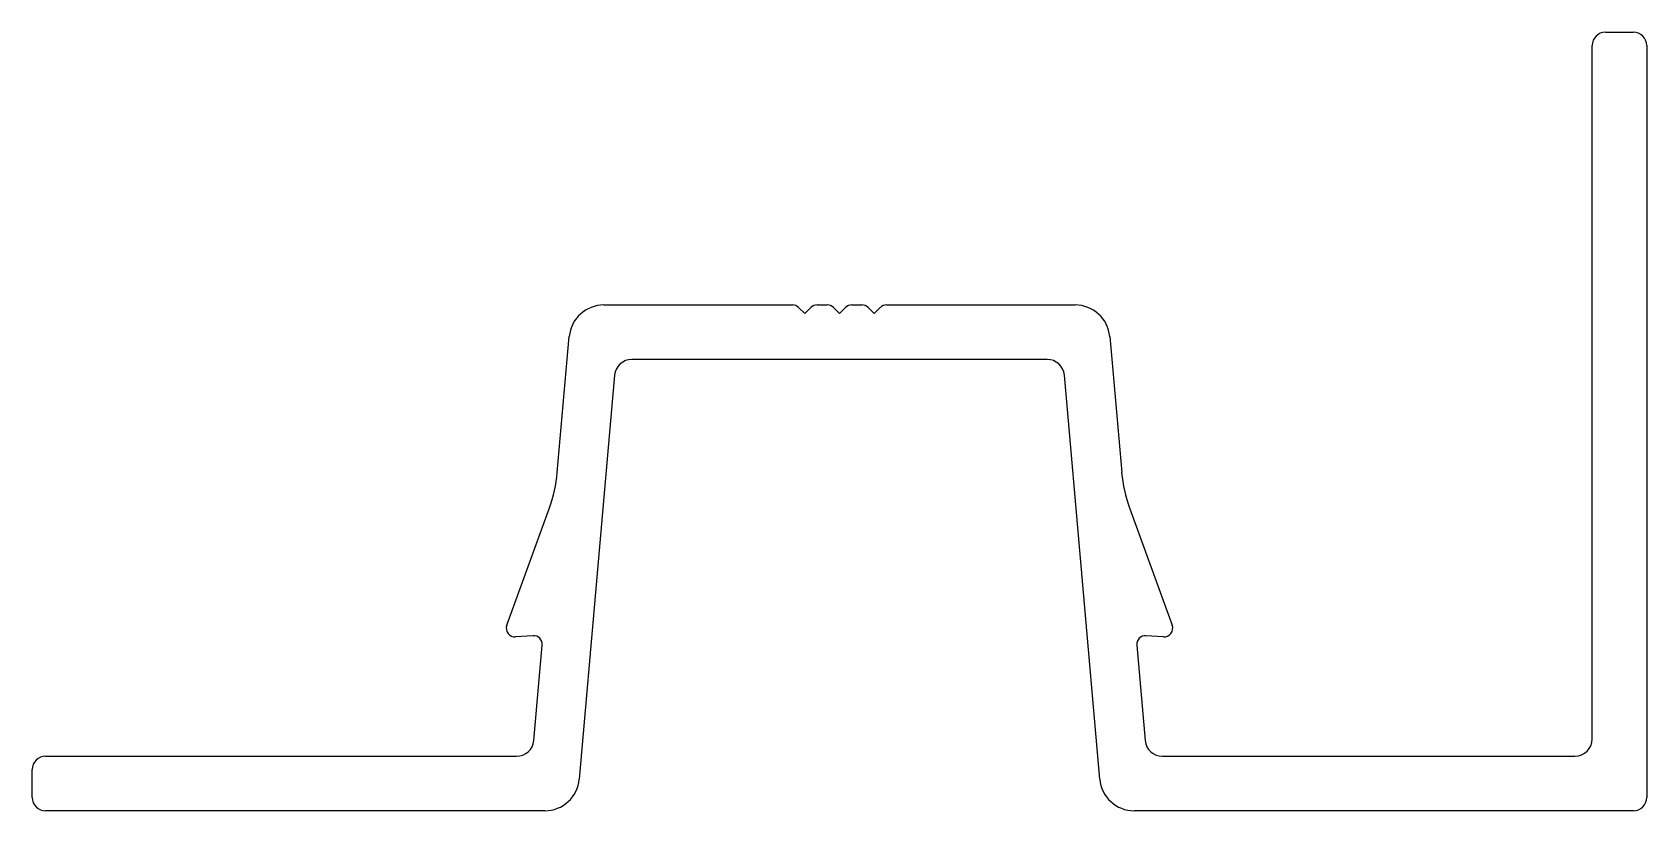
# Model space of a CAD drawing. Extents: x -22.9 to 23.6, y 5 to 27.4.
import ezdxf

# ---------------------------------------------------------------- set-up
doc = ezdxf.new("R2010")
doc.units = 0
doc.layers.get('0').update_dxf_attribs({"linetype": 'CONTINUOUS'})

msp = doc.modelspace()

# ---------------------------------------------------------------- linework, layer by layer
for p, q in [((22.074, 7.067), (22.074, 27.057)), ((22.454, 27.437), (23.264, 27.437)), ((23.644, 27.057), (23.644, 5.377)), ((-6.403, 19.577), (-0.966, 19.577)), ((-0.259, 19.577), (0.034, 19.577)), ((0.741, 19.577), (1.034, 19.577)), ((1.741, 19.577), (7.178, 19.577)), ((-0.789, 19.504), (-0.612, 19.327)), ((-0.612, 19.327), (-0.435, 19.504)), ((0.211, 19.504), (0.388, 19.327)), ((0.388, 19.327), (0.564, 19.504)), ((1.211, 19.504), (1.388, 19.327)), ((1.388, 19.327), (1.564, 19.504)), ((-7.742, 14.743), (-7.399, 18.664)), ((8.175, 18.664), (8.518, 14.743)), ((0.388, 18.007), (-5.593, 18.007)), ((6.369, 18.007), (0.388, 18.007)), ((-6.091, 17.551), (-7.11, 5.91)), ((7.885, 5.91), (6.867, 17.551)), ((-9.198, 10.345), (-7.968, 13.724)), ((8.744, 13.724), (9.973, 10.345)), ((-8.442, 10.043), (-8.947, 10.01)), ((-8.418, 7.024), (-8.177, 9.772)), ((8.953, 9.772), (9.193, 7.024)), ((9.722, 10.01), (9.218, 10.043)), ((-22.489, 6.567), (-8.916, 6.567)), ((9.691, 6.567), (21.574, 6.567)), ((-22.869, 5.377), (-22.869, 6.187)), ((-8.106, 4.997), (-22.489, 4.997)), ((23.264, 4.997), (8.881, 4.997))]:
    msp.add_line(p, q)
for centre, radius, start, end in [((22.454, 27.057), 0.38, 90, 180), ((23.264, 27.057), 0.38, 0, 90), ((-6.403, 18.577), 1, 90, 175), ((-0.966, 19.327), 0.25, 45, 90), ((-0.259, 19.327), 0.25, 90, 135), ((0.034, 19.327), 0.25, 45, 90), ((0.741, 19.327), 0.25, 90, 135), ((1.034, 19.327), 0.25, 45, 90), ((1.741, 19.327), 0.25, 90, 135), ((7.178, 18.577), 1, 5, 90), ((-5.593, 17.507), 0.5, 90, 175), ((6.369, 17.507), 0.5, 5, 90), ((-11.727, 15.092), 4, 339.9996, 355), ((12.502, 15.092), 4, 185, 200.0004), ((-8.963, 10.26), 0.25, 159.9996, 273.7076), ((9.738, 10.26), 0.25, 266.2924, 20.0004), ((-8.426, 9.794), 0.25, 355, 93.7076), ((9.202, 9.794), 0.25, 86.2924, 185), ((-8.916, 7.067), 0.5, 270, 355), ((9.691, 7.067), 0.5, 185, 270), ((21.574, 7.067), 0.5, 270, 0), ((-22.489, 6.187), 0.38, 90, 180), ((-8.106, 5.997), 1, 270, 355), ((8.881, 5.997), 1, 185, 270), ((-22.489, 5.377), 0.38, 180, 270), ((23.264, 5.377), 0.38, 270, 0)]:
    msp.add_arc(centre, radius, start, end)

doc.saveas('drawing.dxf')
